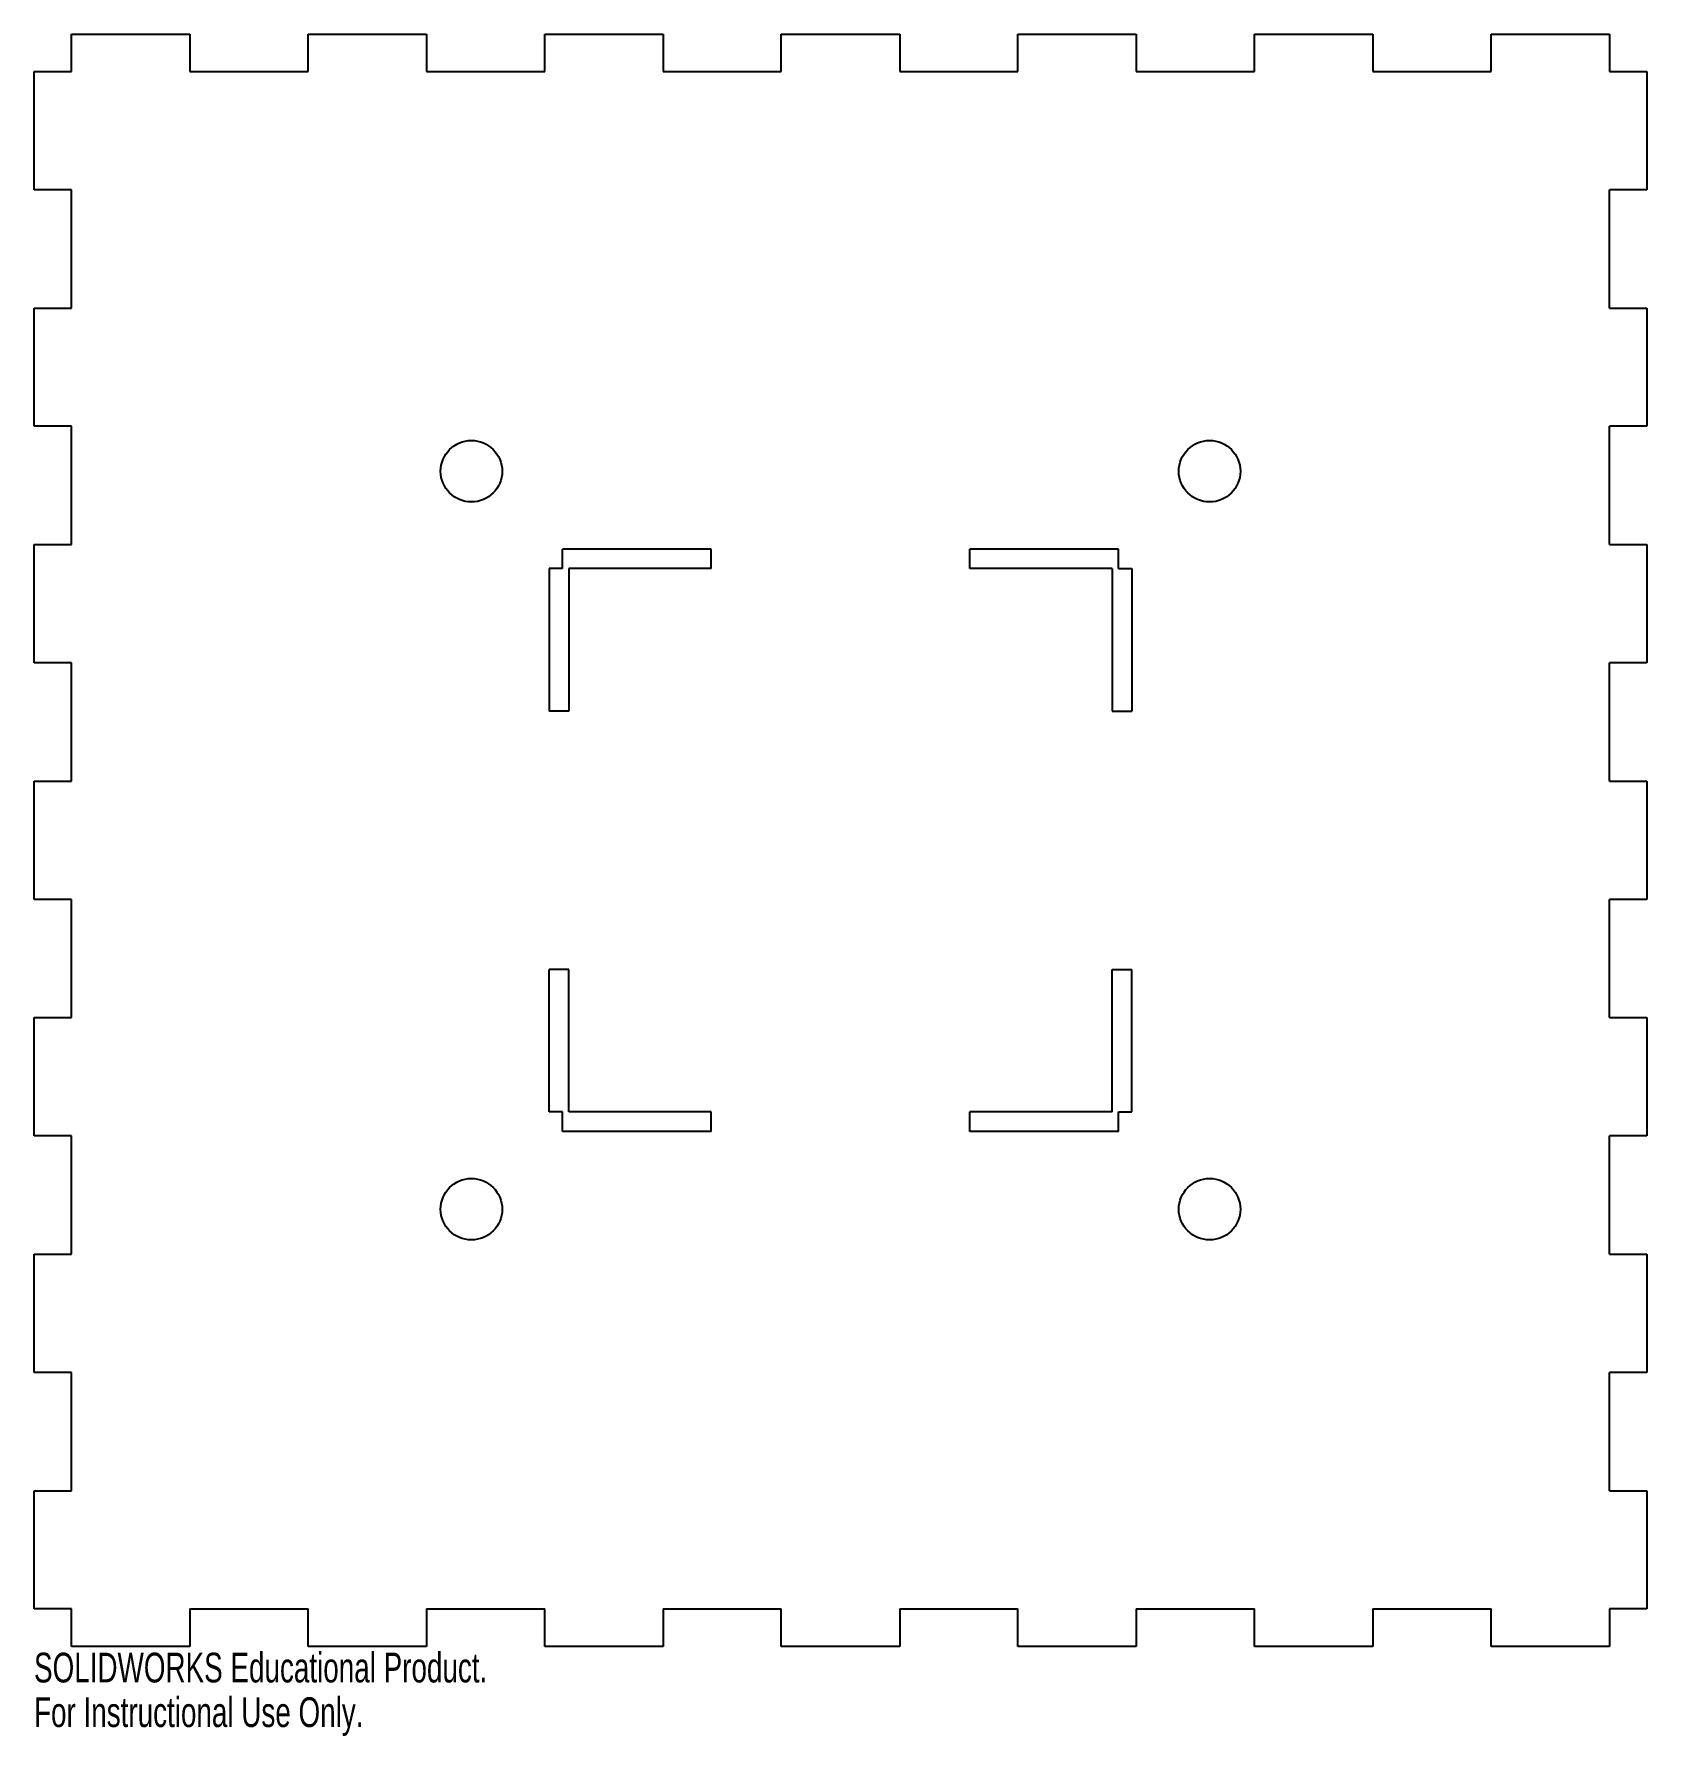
# Model space of a CAD drawing. Header units: millimetres. Extents: x -6 to 256, y -21 to 256.
import ezdxf

# ---------------------------------------------------------------- set-up
doc = ezdxf.new("R2010")
doc.units = ezdxf.units.MM
doc.styles.add('SLDTEXTSTYLE0', font='TXT', dxfattribs={"width": 0.7})

msp = doc.modelspace()

# ---------------------------------------------------------------- linework, layer by layer
at = {"color": 7, "linetype": 'Continuous', "lineweight": 25}
for p, q in [((0, 250), (0, 256.1)), ((0, 256.1), (19.23, 256.1)), ((19.23, 256.1), (19.23, 250)), ((38.46, 250), (38.46, 256.1)), ((38.46, 256.1), (57.69, 256.1)), ((57.69, 256.1), (57.69, 250)), ((76.92, 250), (76.92, 256.1)), ((76.92, 256.1), (96.15, 256.1)), ((96.15, 256.1), (96.15, 250)), ((115.38, 250), (115.38, 256.1)), ((115.38, 256.1), (134.62, 256.1)), ((134.62, 256.1), (134.62, 250)), ((153.85, 250), (153.85, 256.1)), ((153.85, 256.1), (173.08, 256.1)), ((173.08, 256.1), (173.08, 250)), ((192.31, 250), (192.31, 256.1)), ((192.31, 256.1), (211.54, 256.1)), ((211.54, 256.1), (211.54, 250)), ((230.77, 250), (230.77, 256.1)), ((230.77, 256.1), (250, 256.1)), ((250, 256.1), (250, 250)), ((-6.1, 230.77), (-6.1, 250)), ((-6.1, 250), (0, 250)), ((19.23, 250), (38.46, 250)), ((57.69, 250), (76.92, 250)), ((96.15, 250), (115.38, 250)), ((134.62, 250), (153.85, 250)), ((173.08, 250), (192.31, 250)), ((211.54, 250), (230.77, 250)), ((250, 250), (256.1, 250)), ((256.1, 250), (256.1, 230.77)), ((0, 230.77), (-6.1, 230.77)), ((0, 211.54), (0, 230.77)), ((256.1, 230.77), (250, 230.77)), ((250, 211.54), (250, 230.77)), ((-6.1, 192.31), (-6.1, 211.54)), ((-6.1, 211.54), (0, 211.54)), ((250, 211.54), (256.1, 211.54)), ((256.1, 211.54), (256.1, 192.31)), ((0, 192.31), (-6.1, 192.31)), ((0, 173.08), (0, 192.31)), ((256.1, 192.31), (250, 192.31)), ((250, 173.08), (250, 192.31)), ((-6.1, 153.85), (-6.1, 173.08)), ((-6.1, 173.08), (0, 173.08)), ((104, 172.35), (79.83, 172.35)), ((79.83, 169.18), (79.83, 172.35)), ((104, 169.18), (104, 172.35)), ((146, 169.18), (146, 172.35)), ((170.18, 172.35), (146, 172.35)), ((170.18, 169.18), (170.18, 172.35)), ((250, 173.08), (256.1, 173.08)), ((256.1, 173.08), (256.1, 153.85)), ((79.83, 169.18), (77.65, 169.18)), ((77.65, 169.18), (77.65, 146)), ((80.83, 169.18), (80.83, 146)), ((104, 169.18), (80.83, 169.18)), ((169.18, 169.18), (146, 169.18)), ((169.18, 169.18), (169.18, 146)), ((170.18, 169.18), (172.35, 169.18)), ((172.35, 169.18), (172.35, 146)), ((0, 153.85), (-6.1, 153.85)), ((0, 134.62), (0, 153.85)), ((256.1, 153.85), (250, 153.85)), ((250, 134.62), (250, 153.85)), ((80.83, 146), (77.65, 146)), ((169.18, 146), (172.35, 146)), ((-6.1, 115.38), (-6.1, 134.62)), ((-6.1, 134.62), (0, 134.62)), ((250, 134.62), (256.1, 134.62)), ((256.1, 134.62), (256.1, 115.38)), ((0, 115.38), (-6.1, 115.38)), ((0, 96.15), (0, 115.38)), ((256.1, 115.38), (250, 115.38)), ((250, 96.15), (250, 115.38)), ((80.83, 104), (77.65, 104)), ((77.65, 80.83), (77.65, 104)), ((80.83, 80.83), (80.83, 104)), ((169.18, 104), (172.35, 104)), ((169.18, 80.83), (169.18, 104)), ((172.35, 80.83), (172.35, 104)), ((-6.1, 76.92), (-6.1, 96.15)), ((-6.1, 96.15), (0, 96.15)), ((250, 96.15), (256.1, 96.15)), ((256.1, 96.15), (256.1, 76.92)), ((79.83, 80.83), (77.65, 80.83)), ((79.83, 77.65), (79.83, 80.83)), ((104, 80.83), (80.83, 80.83)), ((104, 77.65), (104, 80.83)), ((169.18, 80.83), (146, 80.83)), ((146, 77.65), (146, 80.83)), ((170.18, 77.65), (170.18, 80.83)), ((170.18, 80.83), (172.35, 80.83)), ((104, 77.65), (79.83, 77.65)), ((170.18, 77.65), (146, 77.65)), ((0, 76.92), (-6.1, 76.92)), ((0, 57.69), (0, 76.92)), ((256.1, 76.92), (250, 76.92)), ((250, 57.69), (250, 76.92)), ((-6.1, 38.46), (-6.1, 57.69)), ((-6.1, 57.69), (0, 57.69)), ((250, 57.69), (256.1, 57.69)), ((256.1, 57.69), (256.1, 38.46)), ((0, 38.46), (-6.1, 38.46)), ((0, 19.23), (0, 38.46)), ((256.1, 38.46), (250, 38.46)), ((250, 19.23), (250, 38.46)), ((-6.1, 0), (-6.1, 19.23)), ((-6.1, 19.23), (0, 19.23)), ((250, 19.23), (256.1, 19.23)), ((256.1, 19.23), (256.1, 0)), ((0, 0), (-6.1, 0)), ((0, -6.1), (0, 0)), ((19.23, 0), (19.23, -6.1)), ((19.23, 0), (38.46, 0)), ((38.46, -6.1), (38.46, 0)), ((57.69, 0), (76.92, 0)), ((57.69, 0), (57.69, -6.1)), ((76.92, -6.1), (76.92, 0)), ((96.15, 0), (115.38, 0)), ((96.15, 0), (96.15, -6.1)), ((115.38, -6.1), (115.38, 0)), ((134.62, 0), (153.85, 0)), ((134.62, 0), (134.62, -6.1)), ((153.85, -6.1), (153.85, 0)), ((173.08, 0), (192.31, 0)), ((173.08, 0), (173.08, -6.1)), ((192.31, -6.1), (192.31, 0)), ((211.54, 0), (230.77, 0)), ((211.54, 0), (211.54, -6.1)), ((230.77, -6.1), (230.77, 0)), ((256.1, 0), (250, 0)), ((250, 0), (250, -6.1)), ((19.23, -6.1), (0, -6.1)), ((57.69, -6.1), (38.46, -6.1)), ((96.15, -6.1), (76.92, -6.1)), ((134.62, -6.1), (115.38, -6.1)), ((173.08, -6.1), (153.85, -6.1)), ((211.54, -6.1), (192.31, -6.1)), ((250, -6.1), (230.77, -6.1))]:
    msp.add_line(p, q, dxfattribs=at)
for centre in [(65, 185), (185, 185), (65, 65), (185, 65)]:
    msp.add_circle(centre, 5, dxfattribs=at)

# ---------------------------------------------------------------- texts
at = {"color": 7, "linetype": 'Continuous', "char_height": 4.8336, "attachment_point": 1, "style": 'SLDTEXTSTYLE0'}
for s, insert in [('SOLIDWORKS Educational Product.', (-6.1, -7.12)), ('For Instructional Use Only.', (-6.1, -14.37))]:
    msp.add_mtext(s, dxfattribs=dict(at, insert=insert))

doc.saveas('drawing.dxf')
